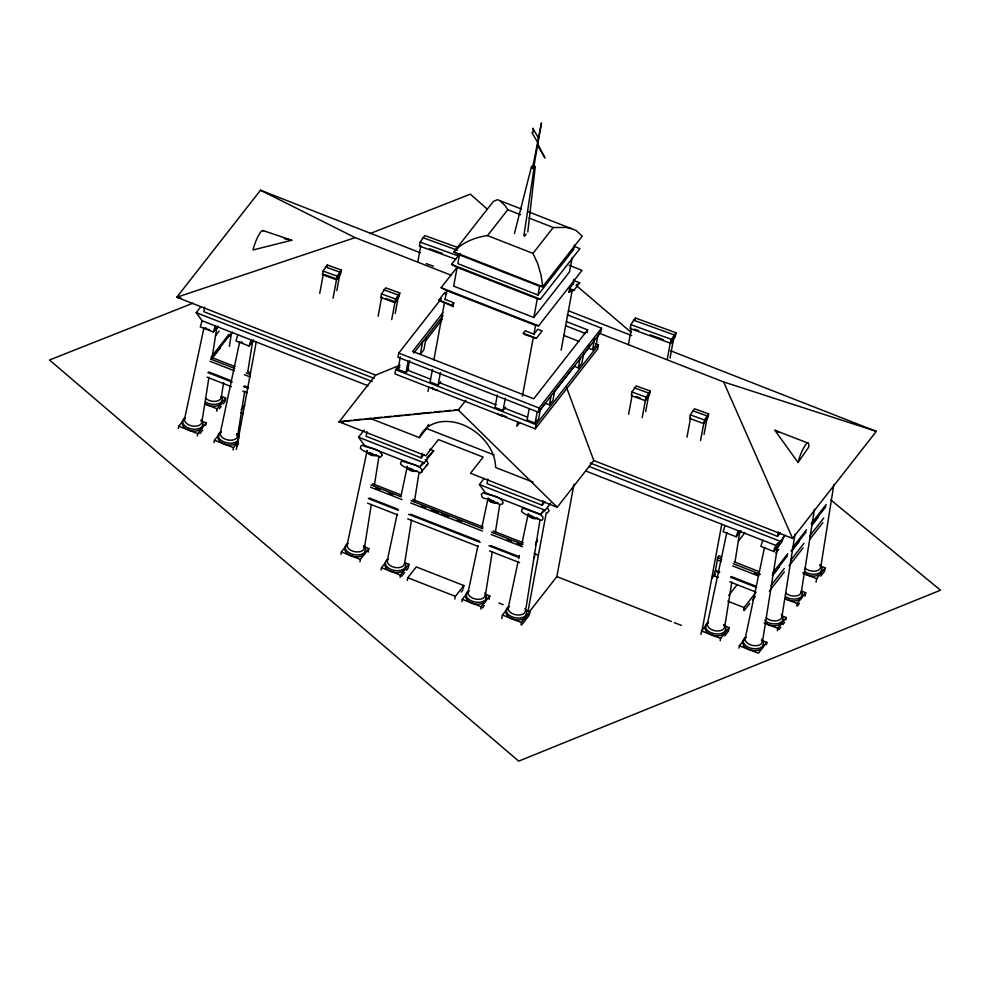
<?xml version="1.0" encoding="UTF-8"?>
<svg xmlns="http://www.w3.org/2000/svg" width="990" height="990" viewBox="0 0 990 990"><rect width="100%" height="100%" fill="white"/><g stroke="black" fill="none" stroke-linecap="round" stroke-linejoin="round"><path stroke-width="1.49" d="M432.321 387.362L432.581 388.724L436.701 390.332L437.382 389.775M501.361 414.389L501.621 415.726L502.301 415.194M527.794 231.982L535.256 166.629L532.571 165.578L531.382 167.1L514.404 233.628M523.896 235.756L534.068 168.151L535.256 166.629M201.799 422.582L208.977 377.252M212.095 357.6L216.884 327.381A6.287 3.812 10.5 0 1 214.397 329.608M221.228 397.732L223.616 382.623M229.371 346.364L231.524 332.764M237.526 436.565L244.716 391.236M247.822 371.596L252.623 341.377A6.287 3.812 10.5 0 1 250.136 343.604M364.382 548.299L371.324 504.479M374.443 484.84L378.997 456.13M404.526 564.028L411.481 520.208M414.352 502.079L418.906 473.368M485.323 595.658L492.265 551.838M495.384 532.199L499.69 504.999M525.48 611.387L539.847 520.728M724.643 627.314L731.833 581.984M734.951 562.345L739.74 532.125A6.287 3.812 10.5 0 1 738.429 533.796M762.411 642.102L777.496 546.901A6.287 3.812 10.5 0 1 776.185 548.584M781.84 617.253L795.007 534.154M801.269 592.416L814.436 509.305M820.698 567.567L833.865 484.469M178.311 428.596L178.745 426.232L183.447 420.23M204.645 307.147L203.804 311.689L374.059 378.353M197.332 436.046L197.777 433.682L206.242 422.866L200.797 420.738M205.796 425.217L206.242 422.866M216.761 411.196L217.206 408.845L225.671 398.017L221.587 396.421M214.05 442.579L214.483 440.228L221.067 431.813M225.671 398.017L225.015 401.556L223.134 403.957M233.071 450.029L233.504 447.678L238.206 441.664M236.325 449.472L256.249 341.971M323.099 271.062L322.431 274.675L336.526 279.786L340.733 273.71L341.414 270.097L327.306 264.986L323.099 271.062L337.194 276.173L333.048 298.213M319.745 293.387L323.322 274.106M326.861 267.399L327.306 264.986M336.823 290.602L339.855 274.279L337.429 277.769M381.484 293.919L380.816 297.532L394.911 302.655L399.131 296.579L399.799 292.966L385.704 287.855L381.484 293.919L395.579 299.042L391.718 319.597M378.131 316.256L381.707 296.975M340.894 554.313L341.34 551.962L347.923 543.547M366.981 431.727L366.127 436.281L421.27 457.863L423.955 454.435M395.208 313.459L398.24 297.149L395.814 300.638M359.927 561.763L360.36 559.412L368.825 548.584L363.392 546.455M399.477 364.877L395.691 369.716L394.923 373.874L535.244 428.818L597.688 348.975L598.455 344.817L595.596 343.691M441.354 298.646L398.772 353.084L398.005 357.242L538.325 412.186L600.769 332.343L601.536 328.185L567.171 314.733M458.123 247.636L424.735 235.521L420.156 242.129L419.426 246.052L455.709 259.207M417.768 262.065L420.824 245.594M408.709 369.146L406.036 372.574L398.017 369.431L400.319 356.957M368.169 552.123L368.825 548.584M406.036 372.574L408.09 361.486M409.613 360.583L407.818 370.285L430.601 379.207M422.619 341.835L420.305 354.321L423.881 349.755L426.195 337.281M381.051 570.042L381.484 567.691L385.246 562.877M428.002 391.508L428.843 386.991M433.868 359.89L444.473 302.68M445.03 299.661L446.7 290.627L441.132 287.657L457.17 267.151M432.407 369.518L430.093 381.992L438.112 385.135L440.798 381.707M421.27 457.863L422.111 453.321M460.028 253.576L451.564 264.404L457.132 267.387L453.655 286.122L533.82 317.505L569.498 271.891L572.171 257.487M521.359 209.001L497.45 199.695L493.416 201.366L453.878 251.918L459.447 254.9L457.825 263.637L537.991 295.032L573.668 249.418L574.472 245.037M400.071 577.492L400.505 575.128L408.969 564.312L404.898 562.716M438.112 385.135L440.426 372.661M446.775 293.585L444.609 292.743L438.818 300.143L453.061 306.516L453.754 302.767L445.079 299.376M408.536 566.664L408.969 564.312M407.286 580.486L407.793 577.727L416.258 566.911L463.827 585.536L463.308 588.283M454.843 599.111L455.351 596.351L463.827 585.536M497.327 394.936L495.012 407.41L503.031 410.553L505.717 407.137M461.847 601.673L462.281 599.321L468.864 590.906M501.621 415.726L497.5 414.142L498.18 413.572M487.835 479.061L486.993 483.603L542.211 505.222L545.02 501.633M503.031 410.553L505.346 398.079M533.82 317.505L537.298 298.77L457.132 267.387M537.991 295.032L539.612 286.283L459.447 254.9M480.868 609.122L481.301 606.771L489.765 595.943L485.694 594.346M517.671 421.777L516.842 426.294L519.663 422.68M522.423 396.186L533.301 337.466M533.857 334.447L535.54 325.413L446.7 290.627M489.11 599.482L489.765 595.943M529.155 408.882L527.101 419.983L535.12 423.114L538.684 418.56L540.49 408.858M535.12 423.114L537.174 412.026M535.244 428.818L536.011 424.661L598.455 344.817M538.325 412.186L539.092 408.029L601.536 328.185M501.769 618.577L502.425 615.05L509.009 606.623M573.21 280.294L579.719 282.843L573.928 290.243L568.904 292.285L569.596 288.548L573.445 283.61M545.391 403.289L549.4 404.861L551.195 395.159M561.12 350.151L572.282 289.922M573.396 283.907L574.237 279.39M554.771 390.592L552.965 400.294L549.4 404.861M542.211 505.222L543.052 500.68M521.012 624.851L521.445 622.5L529.91 611.672L525.839 610.075M534.216 558.348L535.058 553.806M528.041 611.152L546.282 512.733M529.91 611.672L529.266 615.198L521.742 624.826M553.583 392.807L574.386 366.226L578.296 367.921L580.091 358.219M587.12 332.665L587.627 329.893L566.268 321.527M583.914 352.267L581.86 363.355L578.296 367.921M582.887 355.348L588.555 348.096L589.075 345.324M588.555 348.096L592.564 349.668L594.619 338.58M597.935 335.4L596.141 345.102L592.564 349.668M529.378 611.758L556.863 576.613L573.977 484.246M630.816 324.621L630.086 328.544L670.725 343.282L675.304 336.674L676.034 332.751L635.394 318.013L630.816 324.621L671.455 339.36L670.725 343.282M628.427 344.557L631.484 328.086M634.912 320.636L635.394 318.013M631.954 392.003L631.286 395.616L645.381 400.727L649.588 394.651L650.257 391.038L636.162 385.927L631.954 392.003L646.049 397.114L645.381 400.727M628.588 414.327L632.164 395.047M642.176 417.669L645.48 399.873M645.678 411.543L648.698 395.22L646.284 398.71M667.347 358.665L670.403 342.193L672.16 339.669M670.02 358.108L673.905 337.144M690.339 414.86L689.671 418.473L703.766 423.584L707.974 417.52L708.642 413.907L694.547 408.796L690.339 414.86L704.435 419.983L700.561 440.538M686.986 437.196L690.562 417.904M704.063 434.4L707.095 418.077L705.474 420.404M700.945 634.503L701.601 630.976L708.184 622.562M701.823 631.756L721.747 524.255M721.562 556.9L718.752 555.798L716.995 559.771L721.302 561.454M717.342 560.427L715.498 570.364L719.755 572.034M720.188 640.777L720.621 638.426L729.086 627.598L723.653 625.47M729.086 627.598L728.442 631.137L724.68 635.939M743.564 610.31L744.084 607.551L756.038 592.255M738.924 648.116L739.357 645.765L745.94 637.337M590.189 462.986L777.558 536.357L778.4 531.816M766.409 644.738L766.842 642.386L761.409 640.258M777.373 630.717L777.818 628.365L786.283 617.537L782.199 615.941M785.837 619.901L786.283 617.537M796.802 605.88L797.247 603.529L805.712 592.701L801.628 591.104M805.056 596.228L805.712 592.701M816.02 582.207L816.676 578.68L825.14 567.852L819.708 565.723M825.14 567.852L824.484 571.391L820.722 576.205M537.595 142.337L532.942 166.221L533.697 167.508L541.468 122.908L537.595 142.337L531.964 132.598L533.313 132.029L532.781 128.205L538.486 138.068M184.598 418.906L203.965 327.752M220.337 432.902L239.704 341.736M347.193 544.636L367.191 450.487A6.287 3.812 10.5 0 0 370.087 454.707A6.287 3.812 10.5 0 0 376.98 455.338M387.338 560.352L397.176 514.033M400.987 496.101L407.336 466.203M468.134 591.995L477.972 545.663M481.784 527.732L488.132 497.846M508.278 607.712L518.129 561.392M518.76 558.397L519.391 555.415M521.928 543.461L528.289 513.562M707.454 623.638L726.821 532.484M745.21 638.426L764.577 547.272M531.902 168.56L532.571 165.578M421.765 472.304L422.297 471.067C420.069 463.506 408.363 464.421 402.645 460.993L401.247 461.439L400.505 463.976C405.356 469.087 414.216 469.817 420.54 472.973L428.15 463.592L426.789 460.684L425.242 459.719M337.194 276.173L341.414 270.097M395.579 299.042L399.799 292.966M671.455 339.36L676.034 332.751M646.049 397.114L650.257 391.038M704.435 419.983L708.642 413.907M200.921 306.603L196.206 312.63L202.121 320.772L200.277 326.91L213.419 332.058L217.751 326.255A7.264 4.418 10.5 0 1 215.424 327.739M215.263 325.92L213.419 332.058M237.86 334.769L236.016 340.907L249.158 346.055L253.49 340.251M250.99 339.917L249.158 346.055M724.977 525.517L723.133 531.655L736.275 536.79L740.607 530.999M738.119 530.665L736.275 536.79M762.733 540.305L760.889 546.431L774.032 551.579L781.803 542.062L783.61 536.506M798.039 462.503L808.731 447.096A14.887 3.119 -70.1 0 0 805.118 445.463A14.887 3.119 -70.1 0 0 798.039 462.503L774.873 430.291L808.087 443.112M420.206 252.759L260.506 190.216L176.789 297.248L375.656 375.123L399.972 365.174M215.387 335.845L219.149 331.044M228.987 334.311L211.068 357.229L234.902 366.56M211.588 358.293L229.519 335.375M212.689 357.625L220.287 347.911M229.779 335.771L232.625 332.133M199.943 433.608L202.764 430.007M219.372 408.771L221.253 406.358M241.077 409.687L244.753 404.984M236.61 446.403L238.491 443.99M566.367 386.929L593.79 460.536L557.246 507.251L470.485 473.282L483.145 457.095L438.446 439.597L425.799 455.771L339.112 421.839L375.656 375.123M528.511 211.81L576.106 230.497L582.244 236.152L542.706 286.704L453.878 251.918C462.355 242.253 475.039 237.377 487.513 235.583L507.759 209.707L505.147 205.697L499.9 200.599M445.141 293.807L447.035 291.382M398.017 369.431L399.799 367.154M442.938 312.704L412.682 351.376L533.746 398.784L587.627 329.893M413.808 353.108L443.112 315.649M438.818 300.143L451.824 305.242L453.754 302.767M425.44 341.055L442.456 319.3M429.734 449.225L433.682 450.772L424.19 462.912L419.587 466.946L364.444 445.364L358.541 437.209L364.159 430.019M524.49 236.202L526.148 234.085M539.612 286.283L542.706 286.704L541.097 275.245L537.694 263.55L532.991 253.391L553.237 227.514L565.909 227.465L571.428 228.616M432.581 388.724L433.261 388.154M370.483 418.485L419.376 437.642L426.542 428.484A42.756 32.385 38 0 1 428.658 424.425M537.298 298.77L540.392 299.19L579.93 248.638L574.2 246.399M343.419 422.643L339.112 421.839L458.283 410.033L465.906 400.294M523.314 333.234L525.245 330.759L533.919 334.162L537.78 329.225L542.112 330.92L536.32 338.32L524.552 334.509L523.314 333.234L536.32 338.32M419.389 467.193L423.163 462.38M535.54 325.413L538.634 325.834L582.033 270.357L569.126 265.295M568.904 292.285L570.438 290.317M401.73 576.267L404.551 572.653M406.432 570.252L408.313 567.839M550.749 503.093L545.131 510.271L540.528 514.305L485.31 492.686L479.395 484.531L484.147 478.467M540.354 409.736L546.022 402.485M461.179 592.07L463.06 589.669M540.342 514.553L542.941 516.929L542.718 519.663L541.481 520.332C535.157 517.176 526.309 516.446 521.445 511.335L522.188 508.798L523.586 508.353L540.342 514.553L543.683 510.283M482.526 607.897L484.407 605.496M535.862 542.384L537.582 540.181L535.442 544.649M738.354 541.134L744.926 532.731M711.637 578.754L715.411 573.94M728.739 595.398L737.018 584.805M777.558 536.357L780.38 532.744M777.756 543.04L774.378 548.324L774.032 551.579M585.659 470.955L775.875 545.441L780.466 541.406L785.181 535.392M775.9 552.977L778.722 549.351M593.79 460.536L792.594 538.387L876.311 431.355L670.564 350.782M772.732 572.888L787.743 553.695M792.433 547.693L806.516 529.687M811.206 523.685L826.229 504.492M744.232 610.508L749.752 603.442M752.511 599.915L755.271 596.388M772.311 575.165L787.322 555.959M791.084 551.158L806.095 531.964M811.726 524.762L825.809 506.756M772.745 575.339L779.39 566.849M791.728 551.059L799.326 541.357M811.664 525.579L818.309 517.077M771.136 585.325L784.278 568.52M790.849 560.117L803.991 543.312M809.622 536.11L823.705 518.116M769.354 591.067L784.377 571.861M789.067 565.859L803.15 547.854M809.721 539.463L822.863 522.658M766.842 642.386L758.377 653.214L739.357 645.765M779.043 629.492L780.924 627.091M782.805 624.678L784.686 622.277M797.532 605.855L799.413 603.442M426.739 457.801L433.682 450.772M576.242 285.095L579.719 282.843M426.393 465.498L427.618 464.83M547.334 512.857L549.091 510.951L547.742 508.043M192.877 303.225L49.5 359.989L518.686 761.124L940.5 590.201L830.87 500M369.716 233.714L470.361 194.164L487.315 209.175M451.242 275.269L355.113 237.625L176.789 297.248L181.096 298.052M263.031 230.571L291.765 240.224L252.995 249.975A14.887 3.119 -70.1 0 1 258.774 235.001A14.887 3.119 -70.1 0 1 263.55 231.227M339.112 421.839L351.252 420.342M354.296 419.97L361.981 419.203M365.062 418.894L371.213 418.287M374.294 417.978L381.992 417.223M385.061 416.914L391.223 416.307M394.292 415.998L401.989 415.243M405.071 414.934L411.221 414.327M414.303 414.018L431.219 412.347M434.301 412.038L441.986 411.283M445.067 410.974L451.217 410.367M454.299 410.058L458.914 409.6M487.674 498.898L483.553 498.218L482.13 497.079L481.264 494.159L483.442 492.636C489.159 496.064 500.866 495.136 503.093 502.71L502.561 503.935L499.703 504.541L487.674 498.898A7.264 4.418 10.5 0 0 497.079 502.437M284.377 238.738L291.765 240.224M598.938 333.11L723.616 381.93L876.311 431.355M422.668 237.6L457.504 250.235M420.156 242.129L459.348 256.336M633.328 320.092L673.967 334.83M429.474 248.725L442.443 253.428M634.367 329.125L638.686 330.697M650.22 334.88L663.189 339.582M426.207 263.588L433.422 266.199M325.413 266.892L339.508 272.015M383.798 289.761L397.893 294.872M324.646 274.589L336.625 278.933M634.268 387.832L648.363 392.943M385.692 298.423L395.01 301.789M692.654 410.702L706.749 415.812M636.162 396.495L640.146 397.943M531.382 167.1L534.068 168.151M507.759 209.707L520.542 214.719M529.068 218.047L553.237 227.514M487.513 235.583L532.991 253.391M569.596 288.548L573.928 290.243M451.564 264.404L540.392 299.19M568.409 310.786L631.707 335.573M565.5 325.685L585.437 333.494M563.545 335.325L579.212 341.451M441.132 287.657L538.634 325.834M398.772 353.084L539.092 408.029M439.152 382.561L496.126 404.873M504.665 408.214L527.46 417.137M395.691 369.716L536.011 424.661M502.574 415.28L506.694 416.889M196.206 312.63L372.178 381.534M588.815 466.364L780.466 541.406M202.121 320.772L368.02 385.741M803.088 573.359L816.676 578.68M426.542 428.484L494.146 454.954M533.066 482.155L495.619 467.49A42.756 32.385 38 0 0 462.664 424.71A42.756 32.385 38 0 0 419.376 437.642M734.172 561.837L759.404 571.725M247.512 371.498L250.322 372.599M210.4 358.962L234.741 368.503M246.201 372.982L250.495 374.666M717.416 557.506L721.722 559.189M733.169 563.669L760.382 574.324M754.479 573.445L758.724 575.116M209.979 361.239L234.321 370.767M244.344 374.69L250.074 376.943M732.749 565.946L758.526 576.044M208.865 371.98L231.561 380.865M244.332 385.865L248.577 387.536M731.09 576.477L756.62 586.476M207.875 372.599L232.217 382.128M243.676 386.607L247.97 388.29M719.185 572.814L714.891 571.131L714.05 575.673L718.344 577.356M730.645 577.306L756.422 587.392M785.008 598.74L797.247 603.529M207.034 377.14L231.375 386.669M242.835 391.149L247.129 392.832M729.803 581.848L755.58 591.933M358.541 437.209L424.19 462.912M479.395 484.531L545.131 510.271M727.774 601.165L744.084 607.551M240.595 412.57L243.317 413.634M204.967 404.056L217.206 408.845M764.231 623.044L777.818 628.365M372.5 483.726L401.21 494.975M412.694 499.467L483.046 527.014M493.094 530.949L523.24 542.755M370.916 484.964L401.037 496.757M411.085 500.68L482.798 528.771M491.411 532.137L522.968 544.5M375.557 488.28L379.851 489.963M388.427 493.329L392.721 495.012M421.332 506.212L425.626 507.895M431.343 510.135L438.496 512.931M441.354 514.045L448.507 516.854M457.083 520.208L461.377 521.891M507.152 539.822L511.446 541.493M517.164 543.733L521.458 545.416M236.536 434.721L239.258 435.786M370.495 487.229L402.051 499.591M410.664 502.957L482.378 531.036M490.99 534.414L522.547 546.765M534.13 553.447L538.424 555.13M369.159 497.958L397.77 509.169M410.64 514.206L479.296 541.085M490.743 545.577L519.354 556.776M368.391 498.589L398.512 510.382M408.561 514.317L480.274 542.396M488.887 545.762L519.007 557.568M178.745 426.232L197.777 433.682M214.483 440.228L233.504 447.678M701.601 630.976L720.621 638.426M556.863 576.613L671.455 621.497M674.326 622.611L681.479 625.42M367.55 503.13L397.671 514.924M407.719 518.859L477.997 546.381M489.481 550.873L519.601 562.667M498.849 602.972L503.143 604.655M407.793 577.727L455.351 596.351M341.34 551.962L360.36 559.412M381.484 567.691L400.505 575.128M462.281 599.321L481.301 606.771M502.425 615.05L521.445 622.5M774.873 430.291L778.932 432.308M260.506 190.216L355.113 237.625M555.031 505.407L557.246 507.251L458.283 410.033M576.23 285.479L631.496 332.677M451.824 305.242L453.061 306.516M537.582 145.208L544.983 157.992L537.793 143.995M723.616 381.93L792.594 538.387M778.722 544.76A7.264 4.418 10.5 0 1 775.801 548.497M761.929 639.268A8.799 5.346 10.5 0 1 753.588 645.629A8.799 5.346 10.5 0 1 745.854 637.152M778.957 543.522A7.264 4.418 10.5 0 1 776.036 547.26M761.706 639.54A10.345 6.287 10.5 0 1 760.147 647.893A10.345 6.287 10.5 0 1 746.312 646.074A10.345 6.287 10.5 0 1 745.47 637.412M763.265 644.713A10.345 6.287 10.5 0 1 751.484 650.294A10.345 6.287 10.5 0 1 743.725 640.53M801.331 591.018A8.799 5.346 10.5 0 1 795.787 595.98A8.799 5.346 10.5 0 1 785.627 592.936M801.851 591.463A10.345 6.287 10.5 0 1 798.311 598.467A10.345 6.287 10.5 0 1 785.85 596.834M802.123 595.027A10.345 6.287 10.5 0 1 796.826 600.658A10.345 6.287 10.5 0 1 785.503 598.702M781.37 614.419A8.799 5.346 10.5 0 1 777.398 620.643A8.799 5.346 10.5 0 1 766.198 617.785M782.422 616.312A10.345 6.287 10.5 0 1 777.744 623.626A10.345 6.287 10.5 0 1 764.577 620.26M782.694 619.864A10.345 6.287 10.5 0 1 777.398 625.507A10.345 6.287 10.5 0 1 766.074 623.552M724.173 624.48A8.799 5.346 10.5 0 1 715.832 630.853A8.799 5.346 10.5 0 1 708.098 622.364M740.916 531.135A7.264 4.418 10.5 0 1 738.045 533.721M723.95 624.764A10.345 6.287 10.5 0 1 722.391 633.105A10.345 6.287 10.5 0 1 708.555 631.286A10.345 6.287 10.5 0 1 707.714 622.623M725.509 629.925A10.345 6.287 10.5 0 1 713.728 635.506A10.345 6.287 10.5 0 1 705.969 625.754M740.619 530.949A7.264 4.418 10.5 0 1 738.28 532.471M236.833 434.016A10.345 6.287 10.5 0 1 235.274 442.357A10.345 6.287 10.5 0 1 221.438 440.538A10.345 6.287 10.5 0 1 220.597 431.875M237.056 433.731A8.799 5.346 10.5 0 1 228.702 440.104A8.799 5.346 10.5 0 1 220.98 431.615M237.563 442.332A10.345 6.287 10.5 0 1 224.037 443.99A10.345 6.287 10.5 0 1 218.852 435.006M242.562 342.614A6.287 3.812 10.5 0 1 241.449 341.748M253.267 341.451A7.264 4.418 10.5 0 1 250.928 342.973M253.502 340.201A7.264 4.418 10.5 0 1 252.512 341.092M202.381 421.629A10.345 6.287 10.5 0 1 191.219 428.893A10.345 6.287 10.5 0 1 184.858 417.879M201.329 419.748A8.799 5.346 10.5 0 1 192.976 426.108A8.799 5.346 10.5 0 1 185.254 417.632M202.653 425.193A10.345 6.287 10.5 0 1 192.208 430.996A10.345 6.287 10.5 0 1 182.358 422.52M209.769 329.769A6.287 3.812 10.5 0 1 208.222 329.299M206.836 328.618A6.287 3.812 10.5 0 1 205.722 327.764M218.072 326.403A7.264 4.418 10.5 0 1 215.189 328.977M221.29 396.334A8.799 5.346 10.5 0 1 215.746 401.296A8.799 5.346 10.5 0 1 205.586 398.265M221.81 396.78A10.345 6.287 10.5 0 1 218.27 403.796A10.345 6.287 10.5 0 1 205.809 402.15M222.082 400.344A10.345 6.287 10.5 0 1 216.785 405.974A10.345 6.287 10.5 0 1 205.462 404.031M820.227 564.733A8.799 5.346 10.5 0 1 816.255 570.958A8.799 5.346 10.5 0 1 805.056 568.099M820.005 565.018A10.345 6.287 10.5 0 1 818.767 573.21A10.345 6.287 10.5 0 1 805.278 571.985M821.552 570.178A10.345 6.287 10.5 0 1 815.042 576.019A10.345 6.287 10.5 0 1 803.088 572.443M497.933 502.697A6.287 3.812 10.5 0 1 488.095 498.849M484.853 592.824A8.799 5.346 10.5 0 1 476.499 599.197A8.799 5.346 10.5 0 1 468.777 590.708M493.602 501.002A7.264 4.418 10.5 0 1 488.911 498.675M485.904 594.718A10.345 6.287 10.5 0 1 474.742 601.97A10.345 6.287 10.5 0 1 468.394 590.968M485.558 596.586A10.345 6.287 10.5 0 1 475.732 604.086A10.345 6.287 10.5 0 1 466.649 594.099M537.224 518.154A7.264 4.418 10.5 0 1 527.93 514.515M538.077 518.426A6.287 3.812 10.5 0 1 528.239 514.565M524.997 608.553A8.799 5.346 10.5 0 1 516.656 614.914A8.799 5.346 10.5 0 1 508.922 606.437M533.746 516.731A7.264 4.418 10.5 0 1 529.056 514.404M526.049 610.434A10.345 6.287 10.5 0 1 514.899 617.698A10.345 6.287 10.5 0 1 508.538 606.697M526.333 613.998A10.345 6.287 10.5 0 1 514.553 619.567A10.345 6.287 10.5 0 1 506.793 609.815M416.283 470.795A7.264 4.418 10.5 0 1 406.989 467.156M417.137 471.067A6.287 3.812 10.5 0 1 407.298 467.206M404.588 562.629A8.799 5.346 10.5 0 1 394.577 567.369A8.799 5.346 10.5 0 1 387.981 559.078M405.108 563.075A10.345 6.287 10.5 0 1 393.946 570.339A10.345 6.287 10.5 0 1 387.597 559.338M412.805 469.371A7.264 4.418 10.5 0 1 409.402 468.035M405.318 568.285A10.345 6.287 10.5 0 1 393.599 572.208A10.345 6.287 10.5 0 1 385.085 563.966M376.126 455.078A7.264 4.418 10.5 0 1 366.832 451.44M363.912 545.465A8.799 5.346 10.5 0 1 355.558 551.838A8.799 5.346 10.5 0 1 347.837 543.349M363.689 545.75A10.345 6.287 10.5 0 1 362.117 554.091A10.345 6.287 10.5 0 1 348.294 552.271A10.345 6.287 10.5 0 1 347.44 543.609M372.661 453.643A7.264 4.418 10.5 0 1 369.258 452.319M365.236 550.91A10.345 6.287 10.5 0 1 353.455 556.491A10.345 6.287 10.5 0 1 345.696 546.74M382.152 455.351L380.395 457.244C374.071 454.101 365.211 453.371 360.348 448.247L361.09 445.723L362.489 445.277C368.218 448.705 379.925 447.777 382.152 455.351"/></g></svg>
